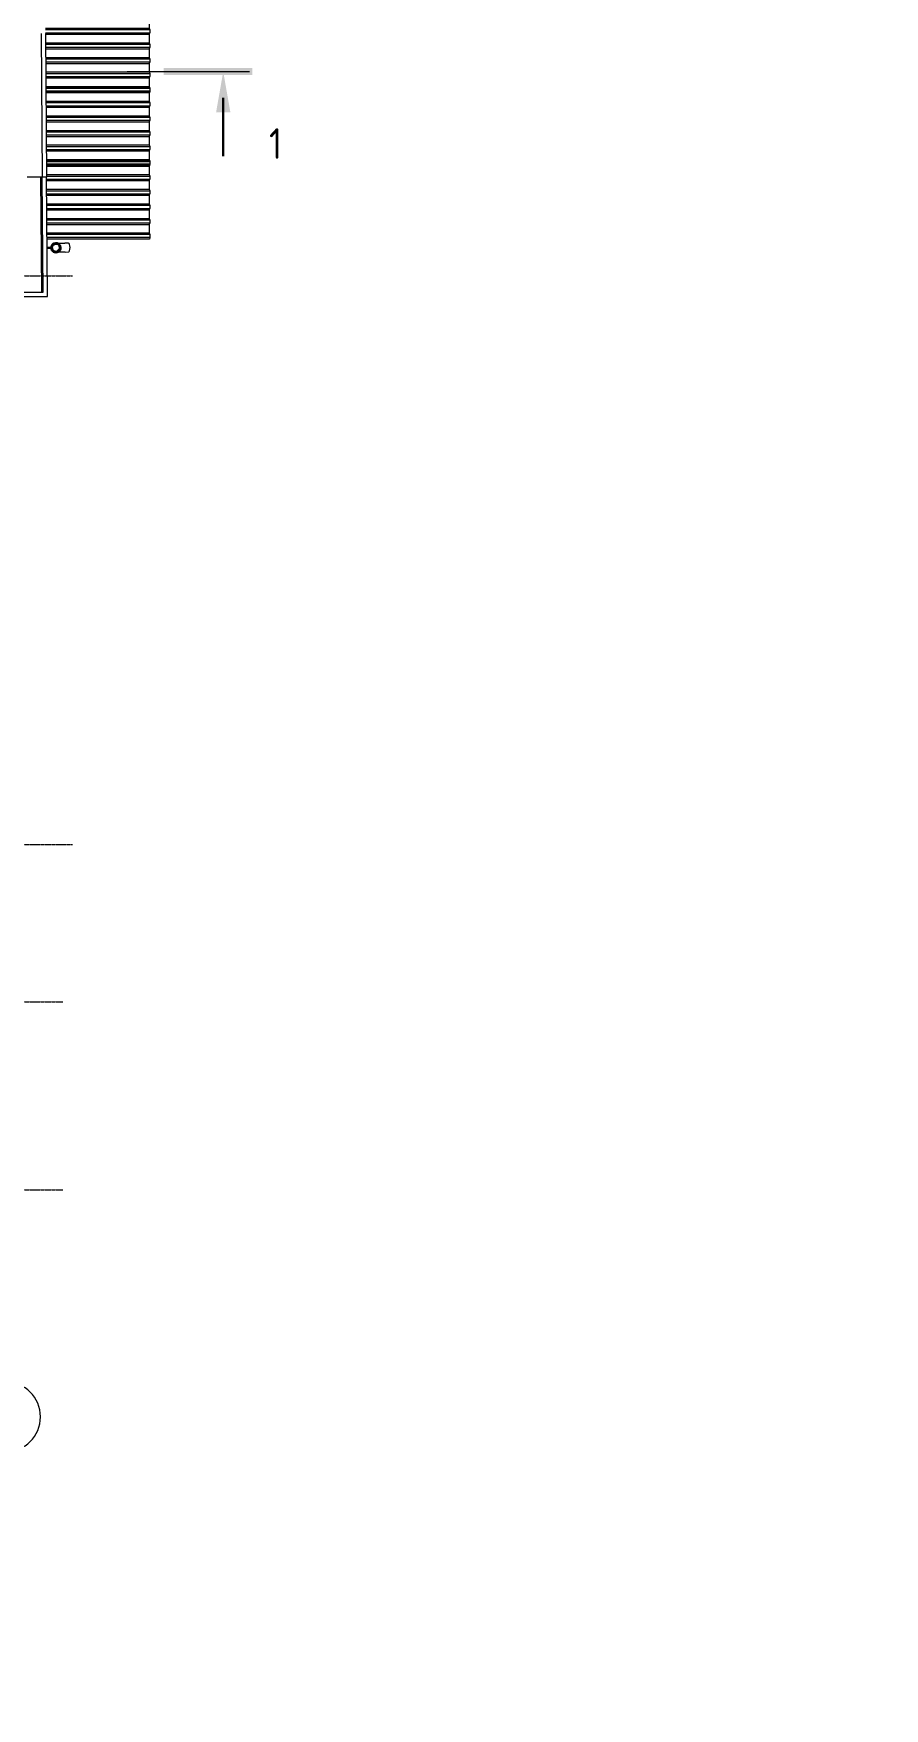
# Model space of a CAD drawing. Header units: millimetres. Extents: x -10178924 to 11692288, y -947381 to 58396.
# Drawn here: x 55670 to 65404, y -99954 to -80801 of the extents above; entities that cross this region are included whole.
import ezdxf
from ezdxf import colors
from ezdxf.entities.mleader import LeaderData, LeaderLine
from ezdxf.math import Vec2, Vec3

# ---------------------------------------------------------------- set-up
doc = ezdxf.new("R2010")
doc.units = ezdxf.units.MM
doc.linetypes.add('ADSK_Линия сетки', pattern=[25, 20, -2.5, 0, -2.5])
doc.layers.add('_надписи канализация', color=7, linetype='Continuous')
for name, color, linetype, lineweight in [('Обобщенные модели', 7, 'Continuous', 18), ('Оси', 253, 'Continuous', 9), ('Разрезы', 7, 'Continuous', 9), ('Стены наружные', 7, 'Continuous', 18), ('Стены отделка', 7, 'Continuous', 30), ('Стены штриховка', 7, 'Continuous', 9), ('ШТРИХОВКА', 252, 'Continuous', 15)]:
    doc.layers.add(name, color=color, linetype=linetype, lineweight=lineweight)
doc.styles.add('GOST Common_4', font='GOST_Common.ttf', dxfattribs={"width": 0.9, "height": 200})
doc.styles.add('ISOCPEUR', font='isocpeui.ttf', dxfattribs={"width": 0.9})

# ---------------------------------------------------------------- blocks, each defined once
blk = doc.blocks.new('Ось сетки - Круг_Ø8 мм-8258-План подвала')
at = {"layer": 'Оси', "lineweight": 20}
for start, end in [(360, 180), (180, 360)]:
    blk.add_arc((0, 0), 4, start, end, dxfattribs=at)
blk = doc.blocks.new('оси')
at = {"layer": 'Оси', "linetype": 'ADSK_Линия сетки'}
for p, q in [((-3614, 10450), (62615, 10450)), ((-3614, 3950), (62615, 3950)), ((-3614, 2150), (62505, 2150)), ((-3614, 0), (62505, 0))]:
    blk.add_line(p, q, dxfattribs=at)
at = {"layer": 'Оси', "lineweight": 20, "xscale": 99.99999999999993, "yscale": 99.99999999999993, "zscale": 99.99999999999993}
blk.add_blockref('Ось сетки - Круг_Ø8 мм-8258-План подвала', (61850, -2596), dxfattribs=at)
blk = doc.blocks.new('Водосток - Тип 1 _карниз больше 490мм_-5167118-План 1-го этажа')
at = {"layer": 'Обобщенные модели', "lineweight": 9}
h = blk.add_hatch(dxfattribs=at)
h.set_pattern_fill('FP_16', color=256, style=0, pattern_type=2)
h.set_pattern_definition([(134.537, (8289.9, -55833.66), (-106.91965, -105.20546), [])])
h.paths.add_polyline_path([(174, 149), (173, 172), (164, 191), (147, 205), (125, 210), (103, 205), (86, 191), (76, 171), (77, 147), (86, 129), (103, 115), (126, 110), (147, 115), (164, 129), (174, 148)])
at = {"layer": 'Обобщенные модели'}
for p, q in [((75, 306), (75, 264)), ((175, 264), (175, 306)), ((120, 109), (120, 60)), ((130, 60), (130, 109))]:
    blk.add_line(p, q, dxfattribs=at)
at = {"layer": 'Обобщенные модели', "flags": 128}
for points in [[(75, 173), (75, 174), (75, 177), (75, 180), (75, 183), (75, 186), (75, 190), (75, 193), (75, 197), (75, 201), (75, 205), (75, 210), (75, 214), (75, 219), (75, 224), (75, 229), (75, 234), (75, 239), (75, 245), (75, 250), (75, 256), (75, 261), (75, 264)], [(175, 264), (175, 258), (175, 252), (175, 247), (175, 242), (175, 236), (175, 231), (175, 226), (175, 221), (175, 216), (175, 212), (175, 207), (175, 203), (175, 199), (175, 195), (175, 191), (175, 188), (175, 184), (175, 181), (175, 178), (175, 175), (175, 173)]]:
    blk.add_lwpolyline(points, dxfattribs=at)
at = {"layer": 'Обобщенные модели'}
for start, end in [(90, 270), (270, 90)]:
    blk.add_arc((125, 160), 52, start, end, dxfattribs=at)
at = {"layer": 'Обобщенные модели', "lineweight": 40}
for start, end in [(90, 270), (270, 90)]:
    blk.add_arc((125, 160), 50, start, end, dxfattribs=at)
at = {"layer": 'Обобщенные модели'}
for start_param, end_param in [(4.712389, 6.283185), (3.141593, 4.712389)]:
    blk.add_ellipse((125, 306), major_axis=(-50, 0), ratio=0.309017, start_param=start_param, end_param=end_param, dxfattribs=at)
blk = doc.blocks.new('Roof Cladding - 833x50mm-3052797-План 1-го этажа')
at = {"layer": 'Обобщенные модели'}
for p, q in [((55818, 9602), (57000, 9602)), ((57000, 9602), (57000, 9567)), ((55818, 9567), (57000, 9567)), ((55818, 9550), (56991, 9550)), ((55819, 9453), (56991, 9453)), ((55819, 9436), (57000, 9436)), ((55819, 9401), (57000, 9401)), ((56993, 9554), (56991, 9550)), ((56991, 9550), (56991, 9453)), ((56991, 9453), (57000, 9436)), ((57000, 9401), (56991, 9384)), ((57000, 9567), (56998, 9564)), ((57000, 9436), (57000, 9401)), ((55820, 9384), (56991, 9384)), ((55820, 9286), (56991, 9286)), ((55821, 9269), (57000, 9269)), ((55821, 9234), (57000, 9234)), ((55821, 9217), (56991, 9217)), ((56991, 9384), (56991, 9286)), ((56991, 9286), (57000, 9269)), ((57000, 9234), (56991, 9217)), ((56991, 9217), (56991, 9119)), ((57000, 9269), (57000, 9234)), ((55822, 9119), (56991, 9119)), ((55822, 9102), (57000, 9102)), ((55822, 9067), (57000, 9067)), ((55822, 9050), (56991, 9050)), ((56991, 9119), (57000, 9102)), ((57000, 9067), (56991, 9050)), ((56991, 9050), (56991, 8953)), ((57000, 9102), (57000, 9067)), ((55823, 8953), (56991, 8953)), ((55823, 8936), (57000, 8936)), ((55824, 8901), (57000, 8901)), ((55824, 8884), (56991, 8884)), ((56991, 8953), (57000, 8936)), ((57000, 8901), (56991, 8884)), ((56991, 8884), (56991, 8786)), ((57000, 8936), (57000, 8901)), ((55824, 8786), (56991, 8786)), ((57000, 8769), (55825, 8769)), ((57000, 8734), (55825, 8734)), ((56996, 8714), (55825, 8714)), ((56991, 8786), (57000, 8769)), ((57000, 8734), (56996, 8714)), ((57000, 8769), (57000, 8734))]:
    blk.add_line(p, q, dxfattribs=at)
blk = doc.blocks.new('Roof Cladding - 833x50mm-V24-План 1-го этажа')
at = {"layer": 'Обобщенные модели'}
for p, q in [((55811, 10442), (57000, 10442)), ((55811, 10407), (57000, 10407)), ((56991, 10389), (56991, 10293)), ((57000, 10442), (57000, 10407)), ((55812, 10293), (56991, 10293)), ((55812, 10276), (57000, 10276)), ((55813, 10241), (57000, 10241)), ((55813, 10224), (56991, 10224)), ((56991, 10293), (57000, 10276)), ((57000, 10241), (56991, 10224)), ((56991, 10224), (56991, 10126)), ((57000, 10276), (57000, 10241)), ((55814, 10126), (56991, 10126)), ((55814, 10109), (57000, 10109)), ((55814, 10074), (57000, 10074)), ((55814, 10057), (56991, 10057)), ((55815, 9959), (56991, 9959)), ((56991, 10126), (57000, 10109)), ((57000, 10074), (56991, 10057)), ((56991, 10057), (56991, 9959)), ((56991, 9959), (57000, 9942)), ((57000, 10109), (57000, 10074)), ((55815, 9942), (57000, 9942)), ((55815, 9907), (57000, 9907)), ((55815, 9890), (56991, 9890)), ((55816, 9793), (56991, 9793)), ((55816, 9776), (57000, 9776)), ((57000, 9907), (56991, 9890)), ((56991, 9890), (56991, 9793)), ((56991, 9793), (57000, 9776)), ((57000, 9942), (57000, 9907)), ((57000, 9776), (57000, 9741)), ((55817, 9741), (57000, 9741)), ((55817, 9724), (56991, 9724)), ((55818, 9626), (56991, 9626)), ((57000, 9609), (55818, 9609)), ((57000, 9741), (56991, 9724)), ((56991, 9724), (56991, 9626)), ((56991, 9626), (57000, 9609)), ((57000, 9609), (57000, 9574)), ((57000, 9574), (55818, 9574)), ((56996, 9554), (55818, 9554)), ((56998, 9564), (56996, 9554))]:
    blk.add_line(p, q, dxfattribs=at)
blk = doc.blocks.new('Roof Cladding - 833x50mm-V25-План 1-го этажа')
at = {"layer": 'Обобщенные модели'}
for p, q in [((55804, 11277), (57000, 11277)), ((55805, 11242), (57000, 11242)), ((55806, 11128), (56991, 11128)), ((55806, 11111), (57000, 11111)), ((56991, 11224), (56991, 11128)), ((56991, 11128), (57000, 11111)), ((57000, 11277), (57000, 11242)), ((57000, 11111), (57000, 11076)), ((55806, 11076), (57000, 11076)), ((55806, 11059), (56991, 11059)), ((55807, 10961), (56991, 10961)), ((55807, 10944), (57000, 10944)), ((57000, 11076), (56991, 11059)), ((56991, 11059), (56991, 10961)), ((56991, 10961), (57000, 10944)), ((57000, 10944), (57000, 10909)), ((55807, 10909), (57000, 10909)), ((55807, 10892), (56991, 10892)), ((55808, 10794), (56991, 10794)), ((55808, 10777), (57000, 10777)), ((55809, 10742), (57000, 10742)), ((57000, 10909), (56991, 10892)), ((56991, 10892), (56991, 10794)), ((56991, 10794), (57000, 10777)), ((57000, 10742), (56991, 10725)), ((57000, 10777), (57000, 10742)), ((55809, 10725), (56991, 10725)), ((55810, 10628), (56991, 10628)), ((55810, 10611), (57000, 10611)), ((55810, 10576), (57000, 10576)), ((55810, 10559), (56991, 10559)), ((56991, 10725), (56991, 10628)), ((56991, 10628), (57000, 10611)), ((57000, 10576), (56991, 10559)), ((56991, 10559), (56991, 10461)), ((57000, 10611), (57000, 10576)), ((55811, 10461), (56991, 10461)), ((57000, 10444), (55811, 10444)), ((57000, 10409), (55811, 10409)), ((56996, 10389), (55811, 10389)), ((56991, 10461), (57000, 10444)), ((56999, 10407), (56996, 10389)), ((57000, 10444), (57000, 10409))]:
    blk.add_line(p, q, dxfattribs=at)
blk = doc.blocks.new('Разрез - Номер вида сзади_3_5 мм-16063-План 1-го этажа')
at = {"layer": 'Разрезы'}
for points in [[(9.8, 0.4), (9.8, -0.39), (-0.33, -0.39), (-0.33, 0.4)], [(2.18, -4.67), (3, 0), (3.82, -4.67)]]:
    blk.add_hatch(color=256, dxfattribs=at).paths.add_polyline_path(points)
at = {"layer": 'Разрезы', "lineweight": 30}
blk.add_line((3, -3), (3, -9.66), dxfattribs=at)
blk = doc.blocks.new('1 этаж')
at = {"layer": 'Разрезы', "lineweight": 20}
blk.add_line((56741, -56119), (58140, -56119), dxfattribs=at)
at = {"layer": 'Стены наружные'}
for p, q in [((55756, -55682), (55769, -57327)), ((55806, -55682), (55819, -57327))]:
    blk.add_line(p, q, dxfattribs=at)
at = {"layer": 'Стены отделка', "lineweight": 9}
for p, q in [((55819, -57327), (55599, -57328)), ((55780, -58641), (55769, -57327)), ((55830, -58691), (55819, -57327)), ((53785, -58691), (55830, -58691)), ((53805, -58641), (55780, -58641))]:
    blk.add_line(p, q, dxfattribs=at)
at = {"layer": 'Стены штриховка'}
blk.add_line((55749, -57327), (55760, -58641), dxfattribs=at)
blk.add_blockref('оси', (-6500, -68905))
at = {"layer": 'Обобщенные модели'}
for name in ['Roof Cladding - 833x50mm-V25-План 1-го этажа', 'Roof Cladding - 833x50mm-V24-План 1-го этажа', 'Roof Cladding - 833x50mm-3052797-План 1-го этажа']:
    blk.add_blockref(name, (0, -66750), dxfattribs=at)
at = {"layer": 'Обобщенные модели', "rotation": 270.4633818725631}
blk.add_blockref('Водосток - Тип 1 _карниз больше 490мм_-5167118-План 1-го этажа', (55765, -58009), dxfattribs=at)
at = {"layer": 'Разрезы', "lineweight": 50, "extrusion": (0, 0, -1), "xscale": 99.99999999999993, "yscale": 99.99999999999993, "zscale": 99.99999999999993}
blk.add_blockref('Разрез - Номер вида сзади_3_5 мм-16063-План 1-го этажа', (-58140, -56119), dxfattribs=at)
at = {"layer": 'Разрезы', "insert": (58439, -56942), "char_height": 350, "width": 143.2, "attachment_point": 5, "line_spacing_factor": 1.022766, "style": 'GOST Common_4'}
blk.add_mtext('\\pxqc,t2.90286,5.80571,8.70857,11.61143,14.51429,17.41714,20.32,23.22286,26.12571,29.02857,31.93143,34.83429,37.73714,40.64,43.54286,46.44571,49.34857,52.25143,55.15429,58.05714,60.96,63.86286,66.76571,69.66857,72.57143,75.47429,78.37714,81.28,84.18286,87.08571,89.98857,92.89143;{1}', dxfattribs=at)
blk = doc.blocks.new('_None')

msp = doc.modelspace()

# ---------------------------------------------------------------- block references
at = {"layer": 'ШТРИХОВКА'}
msp.add_blockref('1 этаж', (0, -25118), dxfattribs=at)

# ---------------------------------------------------------------- leaders
at = {"layer": '_надписи канализация', "lineweight": -2}
ml = msp.add_multileader_mtext('Standard', dxfattribs=at)
ml.set_content('\\A1;Приямок{\\Fisocp3|c204; }800{\\fArial|b0|i0|c204|p34;х}800х800(h)\\P{\\fArial|b0|i0|c204|p34;с\\Fisocp3|c204; }насосом дренажным {\\A0;\\H0.91667x;ГНОМ 10-10Г\\A1;\\H1.09091x; \\PN=1,1 кВт \\P (1 раб)\\Fisocp3|c204; \\fISOCPEUR|b0|i0|c204|p34;(закрыть рифленым железом)}', color=256, style='ISOCPEUR')
ml.set_leader_properties(lineweight=13)
ml.set_arrow_properties(name='NONE')
ml.build(insert=Vec2(0, 0))
ml.multileader.update_dxf_attribs({"text_left_attachment_type": 6, "text_right_attachment_type": 6, "dogleg_length": 100, "arrow_head_size": 300, "scale": 100})
ctx = ml.context
ctx.base_point, ctx.scale, ctx.char_height, ctx.arrow_head_size, ctx.landing_gap_size, ctx.plane_origin = Vec3(-145291.4, -94662.5), 100, 250, 300, 0.09, Vec3(-154635.5, -95039)
ctx.left_attachment, ctx.right_attachment, ctx.text_align_type = 6, 6, 1
notes = []
notes.append((ctx, [(0, (1, 1, 0), (-145391.4, -94662.5), (1, 0), 100, [(1, [(-147646.4, -96799.7)], 0, [])])]))
ctx.mtext.insert, ctx.mtext.width, ctx.mtext.alignment, ctx.mtext.flow_direction = Vec3(-142614, -94337.5), 5926.326, 2, 5
ml = msp.add_multileader_mtext('Standard', dxfattribs=at)
ml.set_content('\\A1;Приямок{\\Fisocp3|c204; }800{\\fArial|b0|i0|c204|p34;х}800х800(h)\\P{\\fArial|b0|i0|c204|p34;с\\Fisocp3|c204; }насосом дренажным {\\A0;\\H0.91667x;ГНОМ 10-10Г\\A1;\\H1.09091x; \\PN=1,1 кВт \\P (1 раб)\\Fisocp3|c204; \\fISOCPEUR|b0|i0|c204|p34;(закрыть рифленым железом)}', color=256, style='ISOCPEUR')
ml.set_leader_properties(lineweight=13)
ml.set_arrow_properties(name='NONE')
ml.build(insert=Vec2(0, 0))
ml.multileader.update_dxf_attribs({"text_left_attachment_type": 6, "text_right_attachment_type": 6, "dogleg_length": 100, "arrow_head_size": 300, "scale": 100})
ctx = ml.context
ctx.base_point, ctx.scale, ctx.char_height, ctx.arrow_head_size, ctx.landing_gap_size, ctx.plane_origin = Vec3(-145362, -98698.1), 100, 250, 300, 0.09, Vec3(-144983.4, -96462.3)
ctx.left_attachment, ctx.right_attachment, ctx.text_align_type = 6, 6, 1
notes.append((ctx, [(0, (1, 1, 0), (-145462, -98698.1), (1, 0), 100, [(1, [(-147878.1, -99718.5)], 0, [])])]))
ctx.mtext.insert, ctx.mtext.width, ctx.mtext.alignment, ctx.mtext.flow_direction = Vec3(-142684.6, -98373.1), 5926.326, 2, 5
for ctx, leaders in notes:
    for number, flags, end, landing, length, lines in leaders:
        leader = LeaderData()
        leader.index, (leader.has_last_leader_line, leader.has_dogleg_vector, leader.attachment_direction) = number, flags
        leader.last_leader_point, leader.dogleg_vector, leader.dogleg_length = Vec3(end), Vec3(landing), length
        for number, points, colour, breaks in lines:
            line = LeaderLine()
            line.index, line.vertices, line.color, line.breaks = number, Vec3.list(points), colors.encode_raw_color(colour), breaks
            leader.lines.append(line)
        ctx.leaders.append(leader)

doc.saveas('drawing.dxf')
